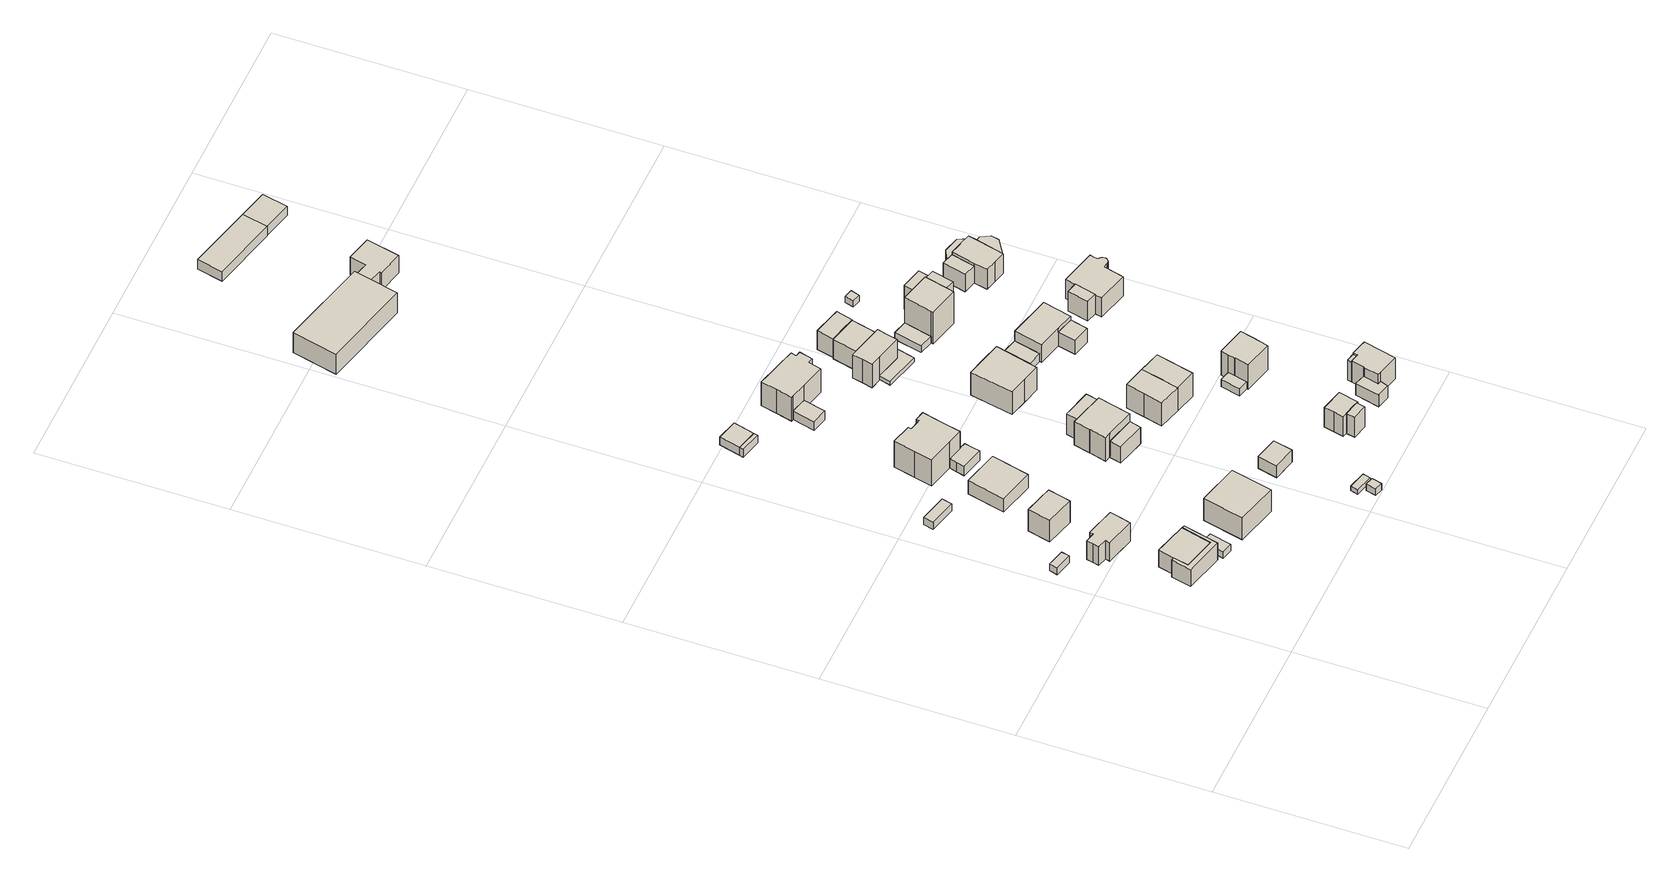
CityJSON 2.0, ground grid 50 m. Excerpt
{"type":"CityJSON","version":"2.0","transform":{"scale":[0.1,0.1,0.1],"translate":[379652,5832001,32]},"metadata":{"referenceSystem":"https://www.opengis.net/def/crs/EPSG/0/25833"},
"CityObjects":{
"building1":{"type":"Building","attributes":{"Gemeindeschluessel":"11000012","BezugspunktDach":"2200","function":"31001_2000","measuredHeight":2.28,"storeysAboveGround":1},"address":[{"country":"Germany","locality":"Berlin","thoroughfareNumber":"17A (1)","thoroughfareName":"Anglersiedlung"}],"geometry":[{"type":"Solid","lod":"1","boundaries":[[[[0,1,2,3]],[[4,5,6,7]],[[4,7,3,2]],[[5,4,2,1]],[[6,5,1,0]],[[7,6,0,3]]]]}]},
"building2":{"type":"Building","attributes":{"Gemeindeschluessel":"11000012","BezugspunktDach":"2200","function":"51009_1610","measuredHeight":5.71,"storeysAboveGround":0},"address":[{"country":"Germany","locality":"Berlin"}],"geometry":[{"type":"Solid","lod":"1","boundaries":[[[[8,9,10,11,12,13,14,15]],[[16,17,18,19,20,21,22,23]],[[16,23,15,14]],[[17,16,14,13]],[[18,17,13,12]],[[19,18,12,11]],[[20,19,11,10]],[[21,20,10,9]],[[22,21,9,8]],[[23,22,8,15]]]]}]},
"building3":{"type":"Building","attributes":{"Gemeindeschluessel":"11000012","BezugspunktDach":"2200","function":"31001_1010","measuredHeight":5.67,"storeysAboveGround":2},"address":[{"country":"Germany","locality":"Berlin","thoroughfareNumber":"18","thoroughfareName":"Anglersiedlung"}],"geometry":[{"type":"Solid","lod":"1","boundaries":[[[[11,10,24,13,12]],[[17,25,20,19,18]],[[17,18,12,13]],[[25,17,13,24]],[[20,25,24,10]],[[19,20,10,11]],[[18,19,11,12]]]]}]},
"building4":{"type":"Building","attributes":{"Gemeindeschluessel":"11000012","BezugspunktDach":"2200","function":"31001_1010","measuredHeight":7.52,"storeysAboveGround":1},"address":[{"country":"Germany","locality":"Berlin","thoroughfareNumber":"17A","thoroughfareName":"Anglersiedlung"}],"geometry":[{"type":"Solid","lod":"1","boundaries":[[[[26,27,28,29,30,31,32,33,34,35]],[[36,37,38,39,40,41,42,43,44,45]],[[36,45,35,34]],[[37,36,34,33]],[[38,37,33,32]],[[39,38,32,31]],[[40,39,31,30]],[[41,40,30,29]],[[42,41,29,28]],[[43,42,28,27]],[[44,43,27,26]],[[45,44,26,35]]]]}]},
"building5":{"type":"Building","attributes":{"Gemeindeschluessel":"11000012","BezugspunktDach":"2200","function":"31001_2463","measuredHeight":2.22,"storeysAboveGround":1},"address":[{"country":"Germany","locality":"Berlin","thoroughfareNumber":"18 (1)","thoroughfareName":"Anglersiedlung"}],"geometry":[{"type":"Solid","lod":"1","boundaries":[[[[46,47,48,49]],[[50,51,52,53]],[[50,53,49,48]],[[51,50,48,47]],[[52,51,47,46]],[[53,52,46,49]]]]}]},
"building6":{"type":"Building","attributes":{"Gemeindeschluessel":"11000012","BezugspunktDach":"2200","function":"31001_1010","measuredHeight":8.31,"storeysAboveGround":1},"address":[{"country":"Germany","locality":"Berlin","thoroughfareNumber":"17","thoroughfareName":"Anglersiedlung"}],"geometry":[{"type":"Solid","lod":"1","boundaries":[[[[54,55,56,57,58]],[[59,60,61,62,63]],[[59,63,58,57]],[[60,59,57,56]],[[61,60,56,55]],[[62,61,55,54]],[[63,62,54,58]]]]}]},
"building7":{"type":"Building","attributes":{"Gemeindeschluessel":"11000012","BezugspunktDach":"2200","function":"31001_2463","measuredHeight":2.28,"storeysAboveGround":1},"address":[{"country":"Germany","locality":"Berlin","thoroughfareNumber":"16 (1)","thoroughfareName":"Anglersiedlung"}],"geometry":[{"type":"Solid","lod":"1","boundaries":[[[[64,65,66,67]],[[68,69,70,71]],[[68,71,67,66]],[[69,68,66,65]],[[70,69,65,64]],[[71,70,64,67]]]]}]},
"building8":{"type":"Building","attributes":{"Gemeindeschluessel":"11000012","BezugspunktDach":"2200","function":"31001_1010","measuredHeight":7.33,"storeysAboveGround":2},"address":[{"country":"Germany","locality":"Berlin","thoroughfareNumber":"19","thoroughfareName":"Anglersiedlung"}],"geometry":[{"type":"Solid","lod":"1","boundaries":[[[[72,73,74,75]],[[76,77,78,79]],[[76,79,75,74]],[[77,76,74,73]],[[78,77,73,72]],[[79,78,72,75]]]]}]},
"building9":{"type":"Building","attributes":{"Gemeindeschluessel":"11000012","BezugspunktDach":"2200","function":"31001_1010","measuredHeight":5.62,"storeysAboveGround":1},"address":[{"country":"Germany","locality":"Berlin","thoroughfareNumber":"16","thoroughfareName":"Anglersiedlung"}],"geometry":[{"type":"Solid","lod":"1","boundaries":[[[[80,81,82,83]],[[84,85,86,87]],[[84,87,83,82]],[[85,84,82,81]],[[86,85,81,80]],[[87,86,80,83]]]]}]},
"building10":{"type":"Building","attributes":{"Gemeindeschluessel":"11000012","BezugspunktDach":"2200","function":"31001_1010","measuredHeight":10.39,"storeysAboveGround":2},"address":[{"country":"Germany","locality":"Berlin","thoroughfareNumber":"15","thoroughfareName":"Anglersiedlung"}],"geometry":[{"type":"Solid","lod":"1","boundaries":[[[[88,89,90,91,92,93,94,95,96,97,98]],[[99,100,101,102,103,104,105,106,107,108,109]],[[99,109,98,97]],[[100,99,97,96]],[[101,100,96,95]],[[102,101,95,94]],[[103,102,94,93]],[[104,103,93,92]],[[105,104,92,91]],[[106,105,91,90]],[[107,106,90,89]],[[108,107,89,88]],[[109,108,88,98]]]]}]},
"building11":{"type":"Building","attributes":{"Gemeindeschluessel":"11000012","BezugspunktDach":"2200","function":"31001_2463","measuredHeight":4.15,"storeysAboveGround":1},"address":[{"country":"Germany","locality":"Berlin","thoroughfareNumber":"15 (1)","thoroughfareName":"Anglersiedlung"}],"geometry":[{"type":"Solid","lod":"1","boundaries":[[[[110,111,112,113,114,115,116]],[[117,108,107,118,119,120,121]],[[117,121,116,115]],[[108,117,115,114]],[[107,108,114,113]],[[118,107,113,112]],[[119,118,112,111]],[[120,119,111,110]],[[121,120,110,116]]]]}]},
"building12":{"type":"Building","attributes":{"Gemeindeschluessel":"11000012","BezugspunktDach":"2200","function":"31001_2723","measuredHeight":2.21,"storeysAboveGround":1},"address":[{"country":"Germany","locality":"Berlin","thoroughfareNumber":"141R (1)","thoroughfareName":"Hennigsdorfer Straße"}],"geometry":[{"type":"Solid","lod":"1","boundaries":[[[[122,123,124,125]],[[126,127,128,129]],[[126,129,125,124]],[[127,126,124,123]],[[128,127,123,122]],[[129,128,122,125]]]]}]},
"building13":{"type":"Building","attributes":{"Gemeindeschluessel":"11000012","BezugspunktDach":"2200","function":"51009_1610","measuredHeight":2.6,"storeysAboveGround":0},"address":[{"country":"Germany","locality":"Berlin"}],"geometry":[{"type":"Solid","lod":"1","boundaries":[[[[130,131,132,133]],[[134,135,136,137]],[[134,137,133,132]],[[135,134,132,131]],[[136,135,131,130]],[[137,136,130,133]]]]}]},
"building14":{"type":"Building","attributes":{"Gemeindeschluessel":"11000012","BezugspunktDach":"2200","function":"31001_2000","measuredHeight":1.44,"storeysAboveGround":1},"address":[{"country":"Germany","locality":"Berlin","thoroughfareNumber":"20 (1)","thoroughfareName":"Anglersiedlung"}],"geometry":[{"type":"Solid","lod":"1","boundaries":[[[[138,139,140,141]],[[142,143,144,145]],[[142,145,141,140]],[[143,142,140,139]],[[144,143,139,138]],[[145,144,138,141]]]]}]},
"building15":{"type":"Building","attributes":{"Gemeindeschluessel":"11000012","BezugspunktDach":"2200","function":"31001_2723","measuredHeight":2.61,"storeysAboveGround":1},"address":[{"country":"Germany","locality":"Berlin","thoroughfareNumber":"14 (1)","thoroughfareName":"Anglersiedlung"}],"geometry":[{"type":"Solid","lod":"1","boundaries":[[[[131,146,147,132]],[[148,149,135,134]],[[148,134,132,147]],[[149,148,147,146]],[[135,149,146,131]],[[134,135,131,132]]]]}]},
"building16":{"type":"Building","attributes":{"Gemeindeschluessel":"11000012","BezugspunktDach":"2200","function":"31001_1010","measuredHeight":4.58,"storeysAboveGround":1},"address":[{"country":"Germany","locality":"Berlin","thoroughfareNumber":"20","thoroughfareName":"Anglersiedlung"}],"geometry":[{"type":"Solid","lod":"1","boundaries":[[[[150,151,152,153]],[[154,155,156,157]],[[154,157,153,152]],[[155,154,152,151]],[[156,155,151,150]],[[157,156,150,153]]]]}]},
"building17":{"type":"Building","attributes":{"Gemeindeschluessel":"11000012","function":"31001_1010"},"address":[{"country":"Germany","locality":"Berlin","thoroughfareNumber":"44","thoroughfareName":"Anglersiedlung"}],"children":["building17-1","building17-2"]},
"building17-1":{"type":"BuildingPart","attributes":{"BezugspunktDach":"2200","measuredHeight":8.51,"storeysAboveGround":2},"parents":["building17"],"geometry":[{"type":"Solid","lod":"1","boundaries":[[[[158,159,160,161,162,163,164,165,166]],[[167,168,169,170,171,172,173,174,175]],[[167,175,166,165]],[[168,167,165,164]],[[169,168,164,163]],[[170,169,163,162]],[[171,170,162,161]],[[172,171,161,160]],[[173,172,160,159]],[[174,176,177,173,159,158]],[[175,174,158,166]],[[173,177,176,174]]]]}]},
"building17-2":{"type":"BuildingPart","attributes":{"BezugspunktDach":"2200","measuredHeight":5.97,"storeysAboveGround":2},"parents":["building17"],"geometry":[{"type":"MultiSurface","lod":"1","boundaries":[[[178,177,176,179]],[[180,181,182,183]],[[180,183,179,176]],[[181,180,176,174,173]],[[182,181,177,178]],[[183,182,178,179]],[[173,174,176,177]]]}]},
"building18":{"type":"Building","attributes":{"Gemeindeschluessel":"11000012","BezugspunktDach":"2200","function":"31001_2463","measuredHeight":3,"storeysAboveGround":1},"address":[{"country":"Germany","locality":"Berlin","thoroughfareNumber":"13 (1)","thoroughfareName":"Anglersiedlung"}],"geometry":[{"type":"Solid","lod":"1","boundaries":[[[[184,185,186,187]],[[188,189,190,191]],[[188,191,187,186]],[[189,188,186,185]],[[190,189,185,184]],[[191,190,184,187]]]]}]},
"building19":{"type":"Building","attributes":{"Gemeindeschluessel":"11000012","BezugspunktDach":"2200","function":"31001_2463","measuredHeight":6.93,"storeysAboveGround":1},"address":[{"country":"Germany","locality":"Berlin","thoroughfareNumber":"44 (1)","thoroughfareName":"Anglersiedlung"}],"geometry":[{"type":"Solid","lod":"1","boundaries":[[[[192,193,194,195]],[[196,197,198,199]],[[196,199,195,194]],[[197,196,194,193]],[[198,197,193,192]],[[199,198,192,195]]]]}]},
"building20":{"type":"Building","attributes":{"Gemeindeschluessel":"11000012","BezugspunktDach":"2200","function":"31001_1010","measuredHeight":8.6,"storeysAboveGround":2},"address":[{"country":"Germany","locality":"Berlin","thoroughfareNumber":"13","thoroughfareName":"Anglersiedlung"}],"geometry":[{"type":"Solid","lod":"1","boundaries":[[[[200,201,202,203,204,205,206,207,208,209,210]],[[211,212,213,214,215,216,217,218,189,188,219]],[[211,219,210,209]],[[212,211,209,208]],[[213,212,208,207]],[[214,213,207,206]],[[215,214,206,205]],[[216,215,205,204]],[[217,216,204,203]],[[218,217,203,202]],[[189,218,202,201]],[[188,189,201,200]],[[219,188,200,210]]]]}]},
"building21":{"type":"Building","attributes":{"Gemeindeschluessel":"11000012","function":"31001_1010"},"address":[{"country":"Germany","locality":"Berlin","thoroughfareNumber":"21","thoroughfareName":"Anglersiedlung"}],"children":["building21-1","building21-2"]},
"building21-1":{"type":"BuildingPart","attributes":{"BezugspunktDach":"2200","measuredHeight":7.24,"storeysAboveGround":1},"parents":["building21"],"geometry":[{"type":"Solid","lod":"1","boundaries":[[[[220,221,222,223,224,225,226,227]],[[228,229,230,231,232,233,234,235]],[[228,235,227,226]],[[229,228,226,225]],[[230,229,225,224]],[[231,230,224,223]],[[232,231,223,222]],[[235,234,220,227]],[[221,233,232,222]],[[234,233,221,220]]]]}]},
"building21-2":{"type":"BuildingPart","attributes":{"BezugspunktDach":"2200","measuredHeight":6.67,"storeysAboveGround":1},"parents":["building21"],"geometry":[{"type":"MultiSurface","lod":"1","boundaries":[[[236,237,238,239,240]],[[234,233,232,241,242]],[[234,242,240,239]],[[221,220,234,239,238]],[[222,221,238,237]],[[241,232,237,236]],[[242,241,236,240]],[[243,233,234,220,221]],[[232,233,221,222]]]}]},
"building22":{"type":"Building","attributes":{"Gemeindeschluessel":"11000012","BezugspunktDach":"2200","function":"31001_1010","measuredHeight":10.54,"storeysAboveGround":1},"address":[{"country":"Germany","locality":"Berlin","thoroughfareNumber":"45","thoroughfareName":"Anglersiedlung"}],"geometry":[{"type":"Solid","lod":"1","boundaries":[[[[244,245,246,247,248]],[[249,250,251,252,253]],[[249,253,248,247]],[[250,249,247,246]],[[251,250,246,245]],[[252,251,245,244]],[[253,252,244,248]]]]}]},
"building23":{"type":"Building","attributes":{"Gemeindeschluessel":"11000012","BezugspunktDach":"2200","function":"31001_1010","measuredHeight":10.57,"storeysAboveGround":1},"address":[{"country":"Germany","locality":"Berlin","thoroughfareNumber":"43","thoroughfareName":"Anglersiedlung"}],"geometry":[{"type":"Solid","lod":"1","boundaries":[[[[254,255,256,257,258,259]],[[260,261,262,263,264,265]],[[260,265,259,258]],[[261,260,258,257]],[[262,261,257,256]],[[263,262,256,255]],[[264,263,255,254]],[[265,264,254,259]]]]}]},
"building24":{"type":"Building","attributes":{"Gemeindeschluessel":"11000012","BezugspunktDach":"2200","function":"31001_1010","measuredHeight":10.55,"storeysAboveGround":1},"address":[{"country":"Germany","locality":"Berlin","thoroughfareNumber":"45A","thoroughfareName":"Anglersiedlung"}],"geometry":[{"type":"Solid","lod":"1","boundaries":[[[[266,267,245,268,244]],[[269,251,270,271,252]],[[269,252,244,268]],[[251,269,268,245]],[[270,251,245,267]],[[271,270,267,266]],[[252,271,266,244]]]]}]},
"building25":{"type":"Building","attributes":{"Gemeindeschluessel":"11000012","BezugspunktDach":"2200","function":"31001_2463","measuredHeight":1.27,"storeysAboveGround":1},"address":[{"country":"Germany","locality":"Berlin","thoroughfareNumber":"12 (1)","thoroughfareName":"Anglersiedlung"}],"geometry":[{"type":"Solid","lod":"1","boundaries":[[[[272,273,274,275,276,277]],[[278,279,280,281,282,283]],[[278,283,277,276]],[[279,278,276,275]],[[280,279,275,274]],[[281,280,274,273]],[[282,281,273,272]],[[283,282,272,277]]]]}]},
"building26":{"type":"Building","attributes":{"Gemeindeschluessel":"11000012","BezugspunktDach":"2200","function":"31001_2111","measuredHeight":6.81,"storeysAboveGround":1},"address":[{"country":"Germany","locality":"Berlin","thoroughfareNumber":"159 (4)","thoroughfareName":"Hennigsdorfer Straße"}],"geometry":[{"type":"Solid","lod":"1","boundaries":[[[[284,285,286,287,288,289]],[[290,291,292,293,294,295]],[[290,295,289,288]],[[291,290,288,287]],[[292,291,287,286]],[[293,292,286,285]],[[294,293,285,284]],[[295,294,284,289]]]]}]},
"building27":{"type":"Building","attributes":{"Gemeindeschluessel":"11000012","BezugspunktDach":"2200","function":"31001_2463","measuredHeight":4.62,"storeysAboveGround":1},"address":[{"country":"Germany","locality":"Berlin","thoroughfareNumber":"22 (1)","thoroughfareName":"Anglersiedlung"}],"geometry":[{"type":"Solid","lod":"1","boundaries":[[[[296,297,298,299,300,301]],[[302,303,304,305,306,307]],[[302,307,301,300]],[[303,302,300,299]],[[304,303,299,298]],[[305,304,298,297]],[[306,305,297,296]],[[307,306,296,301]]]]}]},
"building28":{"type":"Building","attributes":{"Gemeindeschluessel":"11000012","function":"31001_1010"},"address":[{"country":"Germany","locality":"Berlin","thoroughfareNumber":"12","thoroughfareName":"Anglersiedlung"}],"children":["building28-1","building28-2"]},
"building28-1":{"type":"BuildingPart","attributes":{"BezugspunktDach":"2200","measuredHeight":8.41,"storeysAboveGround":2},"parents":["building28"],"geometry":[{"type":"MultiSurface","lod":"1","boundaries":[[[308,309,310,311,312,313,314,315]],[[316,317,318,319,320,321,322,323]],[[316,323,315,314]],[[317,316,314,313]],[[318,317,313,312]],[[324,325,326,312,311]],[[320,319,311,310]],[[321,320,310,309]],[[322,321,309,308]],[[323,322,308,315]],[[327,319,318,326,325,324]]]}]},
"building28-2":{"type":"BuildingPart","attributes":{"BezugspunktDach":"2200","measuredHeight":6.56,"storeysAboveGround":2},"parents":["building28"],"geometry":[{"type":"MultiSurface","lod":"1","boundaries":[[[324,328,329,325]],[[330,331,332,333]],[[330,333,325,329]],[[331,330,329,328]],[[332,331,328,324]],[[333,332,319,318]],[[318,319,334,324,325]]]}]},
"building29":{"type":"Building","attributes":{"Gemeindeschluessel":"11000012","BezugspunktDach":"2200","function":"31001_2463","measuredHeight":2.34,"storeysAboveGround":1},"address":[{"country":"Germany","locality":"Berlin","thoroughfareNumber":"46 (1)","thoroughfareName":"Anglersiedlung"}],"geometry":[{"type":"Solid","lod":"1","boundaries":[[[[335,336,337,338]],[[339,340,341,342]],[[339,342,338,337]],[[340,339,337,336]],[[341,340,336,335]],[[342,341,335,338]]]]}]},
"building30":{"type":"Building","attributes":{"Gemeindeschluessel":"11000012","BezugspunktDach":"2200","function":"31001_2463","measuredHeight":2.66,"storeysAboveGround":1},"address":[{"country":"Germany","locality":"Berlin","thoroughfareNumber":"43 (1)","thoroughfareName":"Anglersiedlung"}],"geometry":[{"type":"Solid","lod":"1","boundaries":[[[[343,344,345,346,347]],[[348,349,350,351,352]],[[348,352,347,346]],[[349,348,346,345]],[[350,349,345,344]],[[351,350,344,343]],[[352,351,343,347]]]]}]},
"building31":{"type":"Building","attributes":{"Gemeindeschluessel":"11000012","BezugspunktDach":"2200","function":"31001_2463","measuredHeight":2.63,"storeysAboveGround":1},"address":[{"country":"Germany","locality":"Berlin","thoroughfareNumber":"42 (1)","thoroughfareName":"Anglersiedlung"}],"geometry":[{"type":"Solid","lod":"1","boundaries":[[[[353,354,344,343]],[[355,356,357,358]],[[355,358,343,344]],[[356,355,344,354]],[[357,356,354,353]],[[358,357,353,343]]]]}]},
"building32":{"type":"Building","attributes":{"Gemeindeschluessel":"11000012","BezugspunktDach":"2200","function":"31001_1010","measuredHeight":9.5,"storeysAboveGround":2},"address":[{"country":"Germany","locality":"Berlin","thoroughfareNumber":"46","thoroughfareName":"Anglersiedlung"}],"geometry":[{"type":"Solid","lod":"1","boundaries":[[[[359,360,361,362,363,364,365,366]],[[367,368,369,370,371,372,373,374]],[[367,374,366,365]],[[368,367,365,364]],[[369,368,364,363]],[[370,369,363,362]],[[371,370,362,361]],[[372,371,361,360]],[[373,372,360,359]],[[374,373,359,366]]]]}]},
"building33":{"type":"Building","attributes":{"Gemeindeschluessel":"11000012","BezugspunktDach":"2200","function":"31001_1010","measuredHeight":8.14,"storeysAboveGround":2},"address":[{"country":"Germany","locality":"Berlin","thoroughfareNumber":"22","thoroughfareName":"Anglersiedlung"}],"geometry":[{"type":"Solid","lod":"1","boundaries":[[[[375,376,377,378,379,380,381,382,383,384]],[[385,303,386,387,388,389,390,391,305,304]],[[385,304,384,383]],[[303,385,383,382]],[[386,303,382,381]],[[387,386,381,380]],[[388,387,380,379]],[[389,388,379,378]],[[390,389,378,377]],[[391,390,377,376]],[[305,391,376,375]],[[304,305,375,384]]]]}]},
"building34":{"type":"Building","attributes":{"Gemeindeschluessel":"11000012","BezugspunktDach":"2200","function":"51009_1610","measuredHeight":6.72,"storeysAboveGround":0},"address":[{"country":"Germany","locality":"Berlin"}],"geometry":[{"type":"Solid","lod":"1","boundaries":[[[[392,393,394,395]],[[396,388,387,386]],[[396,386,395,394]],[[388,396,394,393]],[[387,388,393,392]],[[386,387,392,395]]]]}]},
"building35":{"type":"Building","attributes":{"Gemeindeschluessel":"11000012","BezugspunktDach":"2200","function":"31001_1010","measuredHeight":6.48,"storeysAboveGround":1},"address":[{"country":"Germany","locality":"Berlin","thoroughfareNumber":"12 (2)","thoroughfareName":"Anglersiedlung"}],"geometry":[{"type":"Solid","lod":"1","boundaries":[[[[397,398,399,400,401,402,403,404]],[[405,406,407,408,409,410,411,412]],[[405,412,404,403]],[[406,405,403,402]],[[407,406,402,401]],[[408,407,401,400]],[[409,408,400,399]],[[410,409,399,398]],[[411,410,398,397]],[[412,411,397,404]]]]}]},
"building36":{"type":"Building","attributes":{"Gemeindeschluessel":"11000012","BezugspunktDach":"2200","function":"31001_2463","measuredHeight":2.23,"storeysAboveGround":1},"address":[{"country":"Germany","locality":"Berlin","thoroughfareNumber":"11 (1)","thoroughfareName":"Anglersiedlung"}],"geometry":[{"type":"Solid","lod":"1","boundaries":[[[[413,414,415,416]],[[417,418,419,420]],[[417,420,416,415]],[[418,417,415,414]],[[419,418,414,413]],[[420,419,413,416]]]]}]},
"building37":{"type":"Building","attributes":{"Gemeindeschluessel":"11000012","function":"31001_1010"},"address":[{"country":"Germany","locality":"Berlin","thoroughfareNumber":"42","thoroughfareName":"Anglersiedlung"}],"children":["building37-1","building37-2"]},
"building37-1":{"type":"BuildingPart","attributes":{"BezugspunktDach":"2200","measuredHeight":7.17,"storeysAboveGround":1},"parents":["building37"],"geometry":[{"type":"MultiSurface","lod":"1","boundaries":[[[421,422,423,424,425]],[[356,426,427,428,429]],[[356,429,425,424]],[[426,356,424,423]],[[427,426,423,422]],[[430,431,427,422,421]],[[429,428,421,425]],[[428,427,431,430]]]}]},
"building37-2":{"type":"BuildingPart","attributes":{"BezugspunktDach":"2200","measuredHeight":4.75,"storeysAboveGround":1},"parents":["building37"],"geometry":[{"type":"MultiSurface","lod":"1","boundaries":[[[432,431,430,433]],[[428,427,434,435]],[[428,435,433,430]],[[434,427,431,432]],[[435,434,432,433]],[[436,427,428,430,431]]]}]},
"building38":{"type":"Building","attributes":{"Gemeindeschluessel":"11000012","function":"31001_1010"},"address":[{"country":"Germany","locality":"Berlin","thoroughfareNumber":"11","thoroughfareName":"Anglersiedlung"}],"children":["building38-1","building38-2","building38-3"]},
"building38-1":{"type":"BuildingPart","attributes":{"BezugspunktDach":"2200","measuredHeight":11.15,"storeysAboveGround":2},"parents":["building38"],"geometry":[{"type":"MultiSurface","lod":"1","boundaries":[[[437,438,439,440,441,442,443]],[[419,418,444,445,446,447,448]],[[419,448,443,442]],[[418,419,442,441]],[[444,418,441,440]],[[449,450,440,439]],[[451,452,439,438]],[[447,446,438,437]],[[448,447,437,443]],[[445,444,450,449]],[[446,445,452,451]]]}]},
"building38-2":{"type":"BuildingPart","attributes":{"BezugspunktDach":"2200","measuredHeight":7.83,"storeysAboveGround":2},"parents":["building38"],"geometry":[{"type":"MultiSurface","lod":"1","boundaries":[[[453,454,455,450]],[[456,457,458,444]],[[456,444,450,455]],[[457,456,455,454]],[[458,457,454,453]],[[459,445,460]],[[461,444,460,445,449,450]],[[458,453,449,445,459]]]}]},
"building38-3":{"type":"BuildingPart","attributes":{"BezugspunktDach":"2200","measuredHeight":10.21,"storeysAboveGround":2},"parents":["building38"],"geometry":[{"type":"MultiSurface","lod":"1","boundaries":[[[462,463,452,451]],[[445,458,464,446]],[[465,453,449,445,452,463]],[[464,458,463,462]],[[446,464,462,451]],[[451,452,445,446]],[[458,466,445,449,453,465]]]}]},
"building39":{"type":"Building","attributes":{"Gemeindeschluessel":"11000012","BezugspunktDach":"2200","function":"31001_2463","measuredHeight":5.88,"storeysAboveGround":1},"address":[{"country":"Germany","locality":"Berlin","thoroughfareNumber":"159 (5)","thoroughfareName":"Hennigsdorfer Straße"}],"geometry":[{"type":"Solid","lod":"1","boundaries":[[[[467,468,469,470,471,472,473,474]],[[292,475,476,477,478,479,480,293]],[[292,293,474,473]],[[475,292,473,472]],[[476,475,472,471]],[[477,476,471,470]],[[478,477,470,469]],[[479,478,469,468]],[[480,479,468,467]],[[293,480,467,474]]]]}]},
"building40":{"type":"Building","attributes":{"Gemeindeschluessel":"11000012","BezugspunktDach":"2200","function":"31001_2723","measuredHeight":2.02,"storeysAboveGround":1},"address":[{"country":"Germany","locality":"Berlin","thoroughfareNumber":"11 (2)","thoroughfareName":"Anglersiedlung"}],"geometry":[{"type":"Solid","lod":"1","boundaries":[[[[481,482,483,484]],[[485,486,487,488]],[[485,488,484,483]],[[486,485,483,482]],[[487,486,482,481]],[[488,487,481,484]]]]}]},
"building41":{"type":"Building","attributes":{"Gemeindeschluessel":"11000012","BezugspunktDach":"2200","function":"31001_2463","measuredHeight":6.54,"storeysAboveGround":1},"address":[{"country":"Germany","locality":"Berlin","thoroughfareNumber":"41 (1)","thoroughfareName":"Anglersiedlung"}],"geometry":[{"type":"Solid","lod":"1","boundaries":[[[[489,490,491,492]],[[493,494,495,496]],[[493,496,492,491]],[[494,493,491,490]],[[495,494,490,489]],[[496,495,489,492]]]]}]},
"building42":{"type":"Building","attributes":{"Gemeindeschluessel":"11000012","BezugspunktDach":"2200","function":"51009_1610","measuredHeight":3.17,"storeysAboveGround":0},"address":[{"country":"Germany","locality":"Berlin"}],"geometry":[{"type":"Solid","lod":"1","boundaries":[[[[497,498,499,500]],[[501,502,503,504]],[[501,504,500,499]],[[502,501,499,498]],[[503,502,498,497]],[[504,503,497,500]]]]}]},
"building43":{"type":"Building","attributes":{"Gemeindeschluessel":"11000012","BezugspunktDach":"2200","function":"31001_1010","measuredHeight":8.94,"storeysAboveGround":2},"address":[{"country":"Germany","locality":"Berlin","thoroughfareNumber":"41","thoroughfareName":"Anglersiedlung"}],"geometry":[{"type":"Solid","lod":"1","boundaries":[[[[505,506,507,508,509,510,511,512,513,514,515,516,517,518,519,520,521,522,523,524,525,526]],[[495,494,527,528,529,530,531,532,533,534,535,536,537,538,539,540,541,542,543,544,545,546]],[[495,546,526,525]],[[494,495,525,524]],[[527,494,524,523]],[[528,527,523,522]],[[529,528,522,521]],[[530,529,521,520]],[[531,530,520,519]],[[532,531,519,518]],[[533,532,518,517]],[[534,533,517,516]],[[535,534,516,515]],[[536,535,515,514]],[[537,536,514,513]],[[538,537,513,512]],[[539,538,512,511]],[[540,539,511,510]],[[541,540,510,509]],[[542,541,509,508]],[[543,542,508,507]],[[544,543,507,506]],[[545,544,506,505]],[[546,545,505,526]]]]}]},
"building44":{"type":"Building","attributes":{"Gemeindeschluessel":"11000012","function":"31001_1010"},"address":[{"country":"Germany","locality":"Berlin","thoroughfareNumber":"10","thoroughfareName":"Anglersiedlung"}],"children":["building44-1","building44-2","building44-3","building44-4"]},
"building44-1":{"type":"BuildingPart","attributes":{"BezugspunktDach":"2200","measuredHeight":7.4,"storeysAboveGround":1},"parents":["building44"],"geometry":[{"type":"MultiSurface","lod":"1","boundaries":[[[547,548,549,550,551,552,553,554]],[[555,556,557,558,559,560,561,562]],[[555,562,554,553]],[[563,564,553,552]],[[565,563,552,551]],[[557,565,566,565,557,558]],[[559,558,550,549]],[[567,568,549,548]],[[561,560,548,547]],[[562,561,547,554]],[[556,555,564,563]],[[557,556,563,565]],[[560,559,568,567]]]}]},
"building44-2":{"type":"BuildingPart","attributes":{"BezugspunktDach":"2200","measuredHeight":5.77,"storeysAboveGround":1},"parents":["building44"],"geometry":[{"type":"MultiSurface","lod":"1","boundaries":[[[564,563,569,570,571,572]],[[573,574,575,556,555,576]],[[573,576,572,571]],[[574,573,571,570]],[[575,574,570,569]],[[576,555,564,572]],[[556,563,564,555]]]}]},
"building44-3":{"type":"BuildingPart","attributes":{"BezugspunktDach":"2200","measuredHeight":5.77,"storeysAboveGround":1},"parents":["building44"],"geometry":[{"type":"MultiSurface","lod":"1","boundaries":[[[566,577,578,570,569]],[[574,579,580,558,575]],[[574,575,569,570]],[[579,574,570,578]],[[580,579,578,577]],[[558,580,577,566]],[[581,556,563,556,582]],[[557,565,563,556,581]],[[582,556,563,569,575]],[[566,565,557,558]]]}]},
"building44-4":{"type":"BuildingPart","attributes":{"BezugspunktDach":"2200","measuredHeight":5.77,"storeysAboveGround":1},"parents":["building44"],"geometry":[{"type":"Solid","lod":"1","boundaries":[[[[583,584,585,568,567]],[[559,586,587,588,560]],[[586,559,568,585]],[[587,586,585,584]],[[588,587,584,583]],[[560,588,583,567]],[[559,560,567,568]]]]}]},
"building45":{"type":"Building","attributes":{"Gemeindeschluessel":"11000012","BezugspunktDach":"2200","function":"31001_2463","measuredHeight":3.02,"storeysAboveGround":1},"address":[{"country":"Germany","locality":"Berlin","thoroughfareNumber":"159 (6)","thoroughfareName":"Hennigsdorfer Straße"}],"geometry":[{"type":"Solid","lod":"1","boundaries":[[[[589,590,498,497]],[[591,592,593,594]],[[591,594,497,498]],[[592,591,498,590]],[[593,592,590,589]],[[594,593,589,497]]]]}]}
},
"vertices":[
[79,597,29],[84,619,29],[38,631,29],[32,609,29],[38,631,6],[84,619,6],[79,597,6],[32,609,6],
[218,276,64],[241,370,64],[234,373,64],[213,292,64],[124,313,64],[134,354,64],[125,355,64],[112,302,64],[125,355,7],[134,354,7],[124,313,7],[213,292,7],[234,373,7],[241,370,7],[218,276,7],[112,302,7],
[145,396,64],[145,396,7],
[121,522,70],[118,510,70],[197,490,70],[205,519,70],[212,547,70],[132,567,70],[130,557,70],[103,563,70],[99,545,70],[95,529,70],[99,545,8],[103,563,8],[130,557,8],[132,567,8],[212,547,8],[205,519,8],[197,490,8],[118,510,8],[121,522,8],[95,529,8],
[257,258,30],[271,316,30],[242,324,30],[227,265,30],[242,324,8],[271,316,8],[257,258,8],[227,265,8],
[202,645,80],[210,676,80],[217,706,80],[139,726,80],[124,665,80],[139,726,8],[217,706,8],[210,676,8],[202,645,8],[124,665,8],
[135,919,29],[142,946,29],[68,964,29],[61,937,29],[68,964,6],[142,946,6],[135,919,6],[61,937,6],
[410,217,84],[436,327,84],[324,354,84],[298,245,84],[324,354,11],[436,327,11],[410,217,11],[298,245,11],
[268,778,56],[293,879,56],[197,902,56],[172,802,56],[197,902,11],[293,879,11],[268,778,11],[172,802,11],
[260,975,99],[301,965,99],[312,1013,99],[326,1070,99],[300,1076,99],[298,1068,99],[266,1075,99],[268,1084,99],[214,1097,99],[200,1040,99],[189,992,99],[200,1040,11],[214,1097,11],[268,1084,11],[266,1075,11],[298,1068,11],[300,1076,11],[326,1070,11],[312,1013,11],[301,965,11],[260,975,11],[189,992,11],
[310,918,43],[314,939,43],[319,960,43],[301,965,43],[260,975,43],[254,954,43],[249,933,43],[254,954,11],[319,960,11],[314,939,11],[310,918,11],[249,933,11],
[571,1,36],[578,28,36],[556,34,36],[549,7,36],[556,34,14],[578,28,14],[571,1,14],[549,7,14],
[171,1427,33],[173,1438,33],[117,1452,33],[114,1442,33],[117,1452,7],[173,1438,7],[171,1427,7],[114,1442,7],
[587,36,27],[592,56,27],[544,68,27],[538,48,27],[544,68,12],[592,56,12],[587,36,12],[538,48,12],
[188,1494,33],[132,1508,33],[132,1508,7],[188,1494,7],
[579,232,53],[591,284,53],[530,298,53],[517,246,53],[530,298,13],[591,284,13],[579,232,13],[517,246,13],
[434,637,91],[512,618,91],[523,662,91],[534,706,91],[456,726,91],[440,730,91],[429,686,91],[429,685,91],[417,641,91],[429,685,12],[429,686,12],[440,730,12],[456,726,12],[534,706,12],[523,662,12],[512,618,12],[434,637,12],[417,641,12],[434,637,66],[512,618,66],
[503,587,66],[426,606,66],[434,637,11],[512,618,11],[503,587,11],[426,606,11],
[299,1308,39],[314,1367,39],[272,1378,39],[257,1318,39],[272,1378,9],[314,1367,9],[299,1308,9],[257,1318,9],
[534,706,82],[543,741,82],[465,760,82],[456,726,82],[465,760,13],[543,741,13],[534,706,13],[456,726,13],
[272,1378,89],[314,1367,89],[380,1351,89],[389,1385,89],[403,1382,89],[412,1418,89],[398,1421,89],[402,1436,89],[287,1465,89],[277,1422,89],[266,1379,89],[277,1422,9],[287,1465,9],[402,1436,9],[398,1421,9],[412,1418,9],[403,1382,9],[389,1385,9],[380,1351,9],[266,1379,9],
[714,148,80],[745,142,80],[756,139,80],[761,138,80],[773,190,80],[714,204,80],[708,177,80],[702,151,80],[708,177,14],[714,204,14],[773,190,14],[761,138,14],[756,139,14],[745,142,14],[714,148,14],[702,151,14],
[750,116,81],[756,139,81],[745,142,81],[714,148,81],[709,125,81],[750,116,14],[709,125,14],[745,142,58],
[633,545,93],[658,646,93],[598,661,93],[586,611,93],[573,561,93],[586,611,14],[598,661,14],[658,646,14],[633,545,14],[573,561,14],
[527,892,88],[575,880,88],[604,994,88],[553,1007,88],[502,1019,88],[478,904,88],[502,1019,12],[553,1007,12],[604,994,12],[575,880,12],[527,892,12],[478,904,12],
[691,530,93],[716,631,93],[646,595,93],[646,595,14],[716,631,14],[691,530,14],
[550,1182,29],[566,1243,29],[541,1249,29],[534,1219,29],[465,1236,29],[457,1205,29],[465,1236,16],[534,1219,16],[541,1249,16],[566,1243,16],[550,1182,16],[457,1205,16],
[244,2374,83],[263,2452,83],[272,2491,83],[273,2495,83],[31,2553,83],[2,2432,83],[31,2553,15],[273,2495,15],[272,2491,15],[263,2452,15],[244,2374,15],[2,2432,15],
[858,101,56],[865,122,56],[856,124,56],[866,166,56],[838,174,56],[822,110,56],[838,174,16],[866,166,16],[856,124,16],[865,122,16],[858,101,16],[822,110,16],
[465,1236,92],[534,1219,92],[541,1249,92],[548,1274,92],[473,1292,92],[448,1298,92],[442,1270,92],[435,1243,92],[442,1270,14],[448,1298,14],[473,1292,14],[548,1274,14],[541,1249,14],[534,1219,14],[465,1236,14],[435,1243,14],[548,1274,78],[473,1292,78],[473,1292,57],[548,1274,62],
[566,1346,78],[491,1364,78],[491,1364,13],[566,1346,13],[548,1274,13],[473,1292,13],[548,1274,51],
[762,421,38],[775,473,38],[747,480,38],[734,428,38],[747,480,14],[775,473,14],[762,421,14],[734,428,14],
[626,918,40],[643,989,40],[605,998,40],[604,994,40],[587,928,40],[604,994,13],[605,998,13],[643,989,13],[626,918,13],[587,928,13],
[664,909,40],[681,979,40],[643,989,14],[681,979,14],[664,909,14],[626,918,14],
[838,398,97],[848,436,97],[858,475,97],[781,494,97],[775,473,97],[771,455,97],[771,454,97],[761,417,97],[771,454,15],[771,455,15],[775,473,15],[781,494,15],[858,475,15],[848,436,15],[838,398,15],[761,417,15],
[865,122,87],[922,108,87],[932,146,87],[944,195,87],[900,206,87],[898,194,87],[874,199,87],[866,166,87],[865,162,87],[856,124,87],[865,162,16],[874,199,16],[898,194,16],[900,206,16],[944,195,16],[932,146,16],[922,108,16],
[898,194,83],[900,206,83],[877,211,83],[874,199,83],[877,211,16],
[508,1360,80],[529,1355,80],[566,1346,80],[578,1390,80],[540,1400,80],[520,1405,80],[502,1409,80],[491,1364,80],[502,1409,17],[520,1405,17],[540,1400,17],[578,1390,17],[566,1346,17],[529,1355,17],[508,1360,17],[491,1364,17],
[626,1170,34],[645,1245,34],[606,1254,34],[588,1180,34],[606,1254,12],[645,1245,12],[626,1170,12],[588,1180,12],
[728,887,73],[776,875,73],[795,951,73],[681,979,73],[662,903,73],[795,951,14],[776,875,14],[728,887,14],[662,903,14],[728,887,61],[776,875,61],
[764,828,61],[717,839,61],[764,828,14],[717,839,14],[776,875,49],
[706,1144,119],[712,1167,119],[726,1225,119],[698,1232,119],[645,1245,119],[626,1170,119],[625,1164,119],[698,1232,12],[726,1225,12],[712,1167,12],[706,1144,12],[625,1164,12],[726,1225,91],[698,1232,91],[712,1167,114],[726,1225,114],
[755,1218,91],[765,1257,91],[708,1271,91],[708,1271,12],[765,1257,12],[755,1218,12],[727,1225,12],[709,1229,12],[698,1232,38],
[741,1160,114],[755,1218,114],[741,1160,12],[755,1218,87],[752,1219,12],
[302,2442,74],[300,2437,74],[368,2421,74],[389,2509,74],[321,2525,74],[311,2481,74],[272,2491,74],[263,2452,74],[311,2481,15],[321,2525,15],[389,2509,15],[368,2421,15],[300,2437,15],[302,2442,15],
[692,1379,31],[699,1403,31],[676,1409,31],[669,1385,31],[676,1409,11],[699,1403,11],[692,1379,11],[669,1385,11],
[859,846,80],[873,902,80],[844,909,80],[830,853,80],[844,909,14],[873,902,14],[859,846,14],[830,853,14],
[368,2755,45],[384,2824,45],[205,2867,45],[189,2798,45],[205,2867,13],[384,2824,13],[368,2755,13],[189,2798,13],
[939,807,78],[942,819,78],[953,861,78],[966,858,78],[969,858,78],[973,859,78],[975,861,78],[978,863,78],[980,866,78],[981,869,78],[981,872,78],[980,876,78],[979,879,78],[977,881,78],[975,883,78],[972,885,78],[975,900,78],[977,906,78],[880,930,78],[873,902,78],[859,846,78],[855,828,78],[880,930,14],[977,906,14],[975,900,14],[972,885,14],[975,883,14],[977,881,14],[979,879,14],[980,876,14],[981,872,14],[981,869,14],[980,866,14],[978,863,14],[975,861,14],[973,859,14],[969,858,14],[966,858,14],[953,861,14],[942,819,14],[939,807,14],[855,828,14],
[869,1105,81],[901,1097,81],[921,1177,81],[925,1195,81],[893,1203,81],[861,1211,81],[846,1149,81],[838,1113,81],[846,1149,15],[861,1211,15],[893,1203,15],[925,1195,15],[921,1177,15],[901,1097,15],[869,1105,15],[838,1113,15],[861,1211,73],[846,1149,73],[893,1203,73],[925,1195,73],[901,1097,73],[921,1177,73],
[844,1215,73],[844,1216,73],[827,1220,73],[811,1158,73],[827,1220,15],[844,1216,15],[844,1215,15],[811,1158,15],
[911,1220,73],[869,1230,73],[869,1230,15],[911,1220,15],[873,1208,15],[847,1215,15],
[948,1127,73],[953,1148,73],[940,1172,73],[940,1172,15],[953,1148,15],[948,1127,15],
[447,2736,45],[463,2805,45],[384,2824,15],[463,2805,15],[447,2736,15],[368,2755,15]
]}
